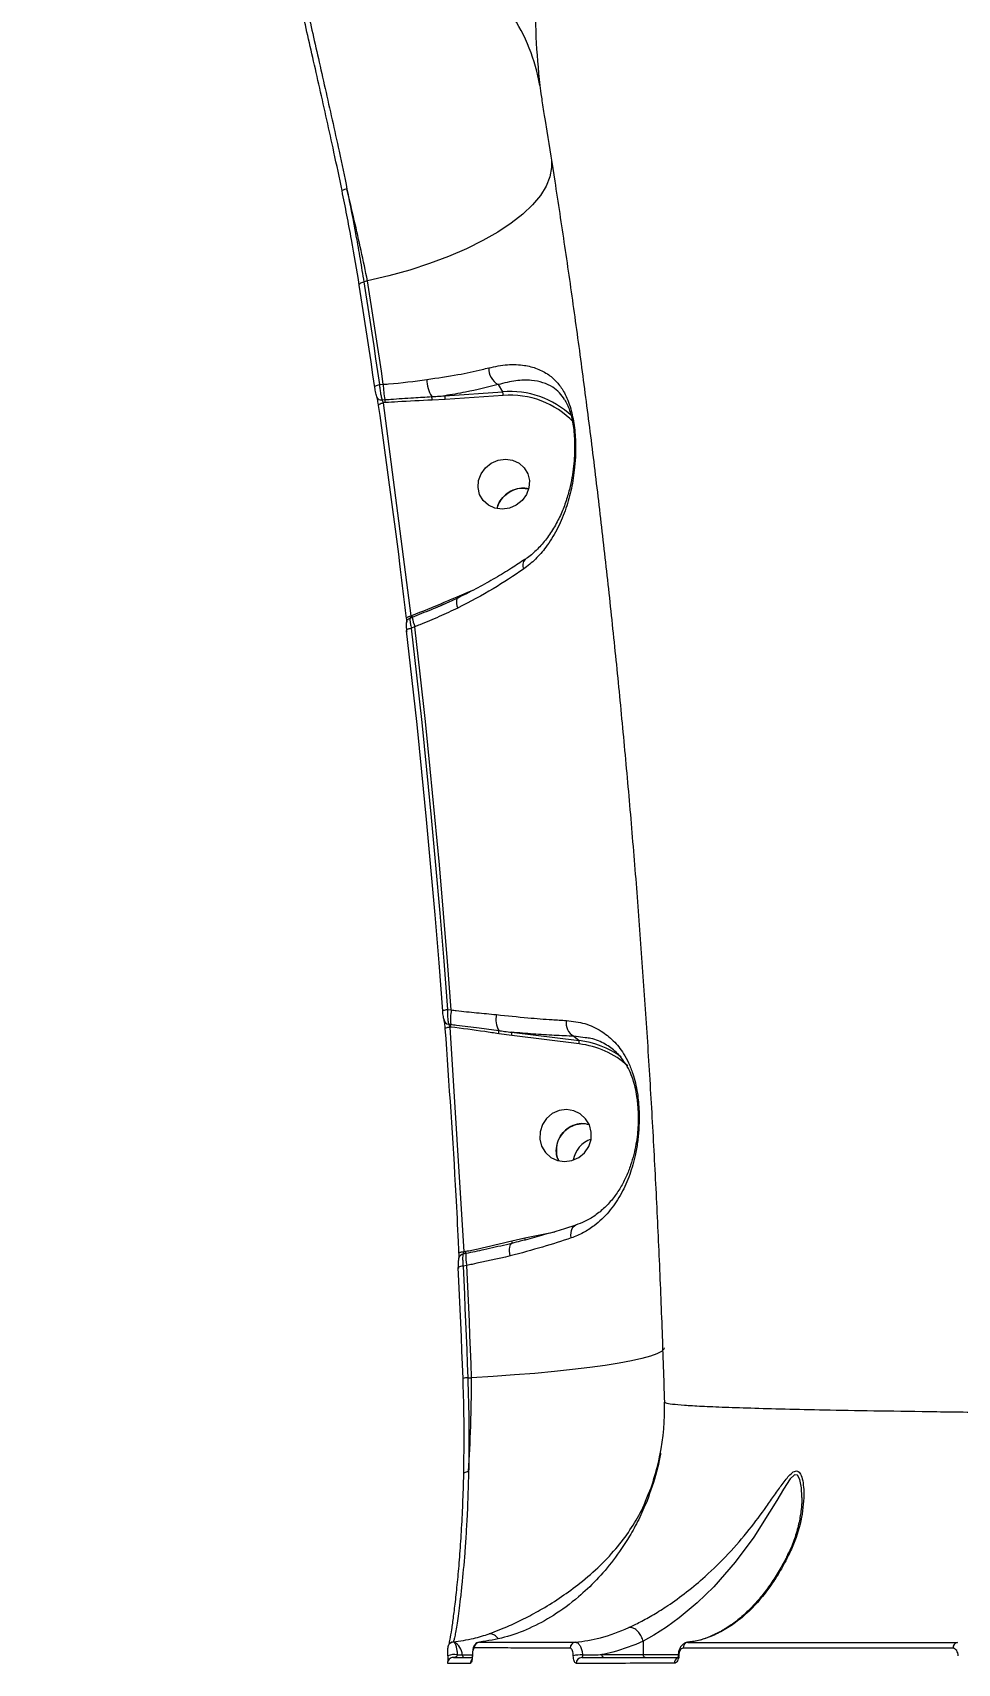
# Model space of a CAD drawing. Header units: millimetres. Extents: x -6901 to 7060, y -7557 to 6158.
# Drawn here: x -1493.4 to -1335.1, y 373.2 to 652.4 of the extents above; entities that cross this region are included whole.
import ezdxf

# ---------------------------------------------------------------- set-up
doc = ezdxf.new("R2010")
doc.units = ezdxf.units.MM
for name, color, linetype in [('DIKOM_ОБЪЕКТ', 7, 'Continuous'), ('DIKOM_РАЗМЕР_ЗОНА', 7, 'Continuous'), ('DIKOM_РАЗМЕР_ОБЪЕКТА', 7, 'Continuous')]:
    doc.layers.add(name, color=color, linetype=linetype)
doc.styles.add('style1', font='arial.ttf', dxfattribs={"width": 0.8})
doc.dimstyles.new('1-50', dxfattribs={"dimtxt": 300, "dimasz": 200, "dimexe": 100, "dimexo": 0, "dimgap": 100, "dimtad": 1, "dimtxsty": 'style1', "dimcen": 200, "dimclrd": 7, "dimclre": 7, "dimclrt": 7, "dimadec": 1, "dimazin": 2, "dimtfac": 1, "dimtmove": 0, "dimatfit": 2, "dimfxl": 0, "dimlwd": 25, "dimlwe": 18, "dimarcsym": 0})

# ---------------------------------------------------------------- blocks, each defined once
blk = doc.blocks.new('*D2')
at = {"layer": 'Defpoints', "color": 0, "transparency": 16777216}
for p in [(-1102.73, 4151.17), (-5819.23, -4492.42), (4721.24, -4492.42)]:
    blk.add_point(p, dxfattribs=at)
at = {"layer": 'DIKOM_РАЗМЕР_ОБЪЕКТА', "color": 7, "lineweight": 18, "transparency": 16777216}
for p, q in [((-1102.73, 4151.17), (-5919.23, 4151.17)), ((4721.24, -4492.42), (-5919.23, -4492.42))]:
    blk.add_line(p, q, dxfattribs=at)
at = {"layer": 'DIKOM_РАЗМЕР_ОБЪЕКТА', "color": 7, "lineweight": 25, "transparency": 16777216}
blk.add_line((-5819.23, 3951.17), (-5819.23, -4292.42), dxfattribs=at)
at = {"layer": 'DIKOM_РАЗМЕР_ОБЪЕКТА', "color": 7, "transparency": 16777216}
for points in [[(-5852.56, 3951.17), (-5785.89, 3951.17), (-5819.23, 4151.17)], [(-5852.56, -4292.42), (-5785.89, -4292.42), (-5819.23, -4492.42)]]:
    blk.add_solid(points, dxfattribs=at)
at = {"layer": 'DIKOM_РАЗМЕР_ОБЪЕКТА', "color": 7, "transparency": 16777216, "insert": (-6072.4, -170.63), "char_height": 300, "attachment_point": 5, "rotation": 90, "style": 'style1'}
blk.add_mtext('8650', dxfattribs=at)
blk = doc.blocks.new('*D3')
at = {"layer": 'Defpoints', "color": 0, "transparency": 16777216}
for p in [(-1553.27, 6158.28), (-6450.85, -6312.94), (5659.92, -6312.94)]:
    blk.add_point(p, dxfattribs=at)
at = {"layer": 'DIKOM_РАЗМЕР_ЗОНА', "color": 7, "lineweight": 18, "transparency": 16777216}
for p, q in [((-1553.27, 6158.28), (-6550.85, 6158.28)), ((5659.92, -6312.94), (-6550.85, -6312.94))]:
    blk.add_line(p, q, dxfattribs=at)
at = {"layer": 'DIKOM_РАЗМЕР_ЗОНА', "color": 7, "lineweight": 25, "transparency": 16777216}
blk.add_line((-6450.85, 5958.28), (-6450.85, -6112.94), dxfattribs=at)
at = {"layer": 'DIKOM_РАЗМЕР_ЗОНА', "color": 7, "transparency": 16777216}
for points in [[(-6484.18, 5958.28), (-6417.52, 5958.28), (-6450.85, 6158.28)], [(-6484.18, -6112.94), (-6417.52, -6112.94), (-6450.85, -6312.94)]]:
    blk.add_solid(points, dxfattribs=at)
at = {"layer": 'DIKOM_РАЗМЕР_ЗОНА', "color": 7, "transparency": 16777216, "insert": (-6704.02, -77.33), "char_height": 300, "attachment_point": 5, "rotation": 90, "style": 'style1'}
blk.add_mtext('12500', dxfattribs=at)

msp = doc.modelspace()

# ---------------------------------------------------------------- linework, layer by layer
at = {"layer": 'DIKOM_ОБЪЕКТ', "color": 7, "linetype": 'Continuous', "lineweight": 15}
for p, q in [((-1405.66, 637.32), (-1405.367, 635.502)), ((-1436.055, 609.859), (-1436.69, 609.691)), ((-1434.018, 592.12), (-1433.365, 592.166)), ((-1413.705, 592.107), (-1412.94, 590.879)), ((-1422.741, 589.57), (-1425.009, 589.455)), ((-1422.841, 590.199), (-1412.94, 590.879)), ((-1412.84, 590.25), (-1422.741, 589.57)), ((-1433.016, 589.024), (-1433.375, 588.999)), ((-1433.375, 588.999), (-1428.616, 552.516)), ((-1420.696, 555.801), (-1418.591, 556.683)), ((-1418.591, 556.683), (-1417.846, 556.979)), ((-1429.404, 552.053), (-1429.416, 552.095)), ((-1429.274, 551.683), (-1429.226, 551.758)), ((-1428.407, 552.258), (-1428.779, 552.109)), ((-1428.616, 552.516), (-1428.498, 552.563)), ((-1427.942, 550.655), (-1428.569, 550.405)), ((-1422.376, 485.119), (-1421.718, 485.04)), ((-1421.939, 482.121), (-1419.588, 443.644)), ((-1421.815, 482.106), (-1421.939, 482.121)), ((-1411.379, 480.651), (-1413.598, 480.966)), ((-1411.395, 481.217), (-1399.846, 479.802)), ((-1399.83, 479.237), (-1411.379, 480.651)), ((-1400.725, 480.545), (-1399.846, 479.802)), ((-1398.77, 480.282), (-1400.725, 480.545)), ((-1409.123, 446.006), (-1404.001, 447.079)), ((-1411.355, 445.495), (-1409.123, 446.006)), ((-1419.204, 443.327), (-1419.704, 443.222)), ((-1419.054, 441.291), (-1419.699, 441.156)), ((-1419.588, 443.644), (-1419.233, 443.719)), ((-1418.894, 422.071), (-1418.244, 422.074)), ((-1387.992, 402.06), (-1387.512, 403.206)), ((-1388.854, 376.958), (-1388.853, 376.953)), ((-1388.853, 376.953), (-1388.853, 374.675)), ((-1421.583, 376.82), (-1421.402, 376.854)), ((-1421.402, 376.854), (-1421.239, 376.787)), ((-1420.693, 374.608), (-1419.832, 374.619)), ((-1395.935, 374.675), (-1388.853, 374.675)), ((-1388.853, 374.675), (-1382.965, 374.675)), ((-1382.87, 374.566), (-1382.87, 374.562)), ((-1380.901, 376.832), (-1381.294, 376.775))]:
    msp.add_line(p, q, dxfattribs=at)
at = {"layer": 'DIKOM_ОБЪЕКТ', "color": 7, "linetype": 'Continuous', "lineweight": 15, "flags": 128}
for points in [[(-1404.587, 630.651), (-1404.536, 629.263), (-1404.824, 627.702), (-1405.471, 626.111), (-1406.47, 624.505), (-1407.813, 622.898), (-1409.486, 621.306), (-1411.475, 619.742), (-1413.761, 618.221), (-1416.324, 616.757), (-1419.14, 615.362), (-1422.184, 614.051), (-1425.428, 612.834), (-1428.842, 611.724), (-1432.395, 610.729), (-1436.055, 609.859)], [(-1437.465, 609.13), (-1437.478, 609.205), (-1437.455, 609.284), (-1437.396, 609.364), (-1437.305, 609.443), (-1437.184, 609.518), (-1437.037, 609.586), (-1436.87, 609.644), (-1436.69, 609.691)], [(-1434.799, 591.599), (-1435.121, 593.804), (-1435.447, 596.005), (-1435.776, 598.203), (-1436.108, 600.396), (-1436.443, 602.586), (-1436.78, 604.771), (-1437.121, 606.953), (-1437.465, 609.13)], [(-1436.69, 609.691), (-1436.345, 607.508), (-1436.004, 605.322), (-1435.665, 603.131), (-1435.33, 600.937), (-1434.997, 598.738), (-1434.668, 596.536), (-1434.341, 594.33), (-1434.018, 592.12)], [(-1433.365, 592.166), (-1433.69, 594.392), (-1434.019, 596.613), (-1434.351, 598.831), (-1434.686, 601.045), (-1435.023, 603.254), (-1435.364, 605.46), (-1435.708, 607.662), (-1436.055, 609.859)], [(-1434.799, 591.599), (-1434.811, 591.668), (-1434.787, 591.742), (-1434.728, 591.817), (-1434.635, 591.89), (-1434.513, 591.96), (-1434.366, 592.023), (-1434.199, 592.077), (-1434.018, 592.12)], [(-1433.578, 589.501), (-1433.452, 589.51), (-1433.072, 589.536)], [(-1434.159, 588.508), (-1434.171, 588.571), (-1434.147, 588.639), (-1434.088, 588.709), (-1433.995, 588.779), (-1433.872, 588.844), (-1433.724, 588.905), (-1433.556, 588.957), (-1433.375, 588.999)], [(-1417.139, 574.475), (-1417.057, 575.692), (-1416.624, 576.86), (-1415.877, 577.884), (-1414.875, 578.68), (-1413.7, 579.184), (-1412.447, 579.356), (-1411.218, 579.181), (-1410.111, 578.674), (-1409.218, 577.875), (-1408.609, 576.85), (-1408.335, 575.681), (-1408.417, 574.464), (-1408.85, 573.296), (-1409.597, 572.273), (-1410.599, 571.476), (-1411.774, 570.972), (-1413.027, 570.8), (-1414.256, 570.975), (-1415.362, 571.482), (-1416.256, 572.281), (-1416.865, 573.306), (-1417.139, 574.475)], [(-1420.696, 555.801), (-1420.666, 555.728), (-1420.641, 555.663), (-1420.62, 555.606), (-1420.605, 555.559), (-1420.595, 555.526), (-1420.591, 555.505), (-1420.594, 555.498), (-1420.602, 555.505)], [(-1429.416, 552.095), (-1429.416, 552.116), (-1429.392, 552.182), (-1429.332, 552.25), (-1429.238, 552.315), (-1429.115, 552.377), (-1428.966, 552.432), (-1428.798, 552.479), (-1428.616, 552.516)], [(-1429.362, 549.977), (-1429.372, 550.034), (-1429.347, 550.094), (-1429.286, 550.155), (-1429.192, 550.216), (-1429.068, 550.273), (-1428.919, 550.325), (-1428.751, 550.369), (-1428.569, 550.405)], [(-1428.569, 550.405), (-1427.656, 542.362), (-1426.783, 534.283), (-1425.949, 526.168), (-1425.155, 518.019), (-1424.4, 509.838), (-1423.686, 501.627), (-1423.011, 493.386), (-1422.376, 485.119)], [(-1421.718, 485.04), (-1422.355, 493.35), (-1423.033, 501.632), (-1423.751, 509.885), (-1424.509, 518.107), (-1425.308, 526.297), (-1426.146, 534.453), (-1427.024, 542.572), (-1427.942, 550.655)], [(-1423.183, 484.837), (-1423.817, 493.086), (-1424.49, 501.308), (-1425.203, 509.501), (-1425.956, 517.664), (-1426.748, 525.794), (-1427.58, 533.891), (-1428.452, 541.953), (-1429.362, 549.977)], [(-1423.183, 484.837), (-1423.192, 484.874), (-1423.164, 484.914), (-1423.101, 484.954), (-1423.005, 484.994), (-1422.88, 485.032), (-1422.729, 485.066), (-1422.559, 485.095), (-1422.376, 485.119)], [(-1422.747, 481.874), (-1422.756, 481.905), (-1422.729, 481.938), (-1422.666, 481.973), (-1422.57, 482.008), (-1422.444, 482.041), (-1422.293, 482.072), (-1422.122, 482.099), (-1421.939, 482.121)], [(-1406.559, 462.93), (-1406.246, 461.713), (-1405.601, 460.643), (-1404.677, 459.808), (-1403.549, 459.274), (-1402.309, 459.085), (-1401.056, 459.257), (-1399.892, 459.775), (-1398.912, 460.598), (-1398.195, 461.658), (-1397.798, 462.871), (-1397.755, 464.137), (-1398.068, 465.355), (-1398.713, 466.424), (-1399.637, 467.26), (-1400.764, 467.794), (-1402.005, 467.983), (-1403.258, 467.811), (-1404.422, 467.293), (-1405.402, 466.47), (-1406.119, 465.409), (-1406.516, 464.197), (-1406.559, 462.93)], [(-1401.188, 446.006), (-1401.231, 446.461), (-1401.214, 446.893), (-1401.14, 447.286), (-1401.011, 447.625), (-1400.831, 447.899), (-1400.606, 448.097), (-1400.418, 448.189)], [(-1411.648, 442.918), (-1411.711, 443.336), (-1411.744, 443.733), (-1411.746, 444.097), (-1411.718, 444.417), (-1411.659, 444.683), (-1411.573, 444.886), (-1411.461, 445.021), (-1411.326, 445.084)], [(-1420.398, 443.427), (-1420.407, 443.458), (-1420.38, 443.489), (-1420.316, 443.521), (-1420.22, 443.552), (-1420.094, 443.581), (-1419.943, 443.606), (-1419.772, 443.628), (-1419.588, 443.644)], [(-1419.699, 441.156), (-1419.587, 438.775), (-1419.478, 436.392), (-1419.372, 434.008), (-1419.27, 431.623), (-1419.171, 429.237), (-1419.076, 426.85), (-1418.983, 424.461), (-1418.894, 422.071)], [(-1418.244, 422.074), (-1418.333, 424.48), (-1418.426, 426.885), (-1418.523, 429.289), (-1418.622, 431.692), (-1418.725, 434.094), (-1418.832, 436.494), (-1418.941, 438.893), (-1419.054, 441.291)], [(-1419.709, 421.93), (-1419.798, 424.314), (-1419.89, 426.697), (-1419.985, 429.08), (-1420.084, 431.46), (-1420.186, 433.84), (-1420.291, 436.219), (-1420.4, 438.596), (-1420.512, 440.972)], [(-1385.284, 427.219), (-1385.348, 426.971), (-1385.748, 426.577), (-1386.507, 426.176), (-1387.62, 425.77), (-1389.076, 425.365), (-1390.862, 424.963), (-1392.962, 424.568), (-1395.356, 424.184), (-1398.023, 423.815), (-1400.938, 423.463), (-1404.075, 423.132), (-1407.405, 422.825), (-1410.898, 422.544), (-1414.522, 422.293), (-1418.244, 422.074)], [(-1419.579, 405.57), (-1419.585, 405.65), (-1419.555, 405.728), (-1419.489, 405.802), (-1419.389, 405.868), (-1419.26, 405.925), (-1419.107, 405.97), (-1418.934, 406.002), (-1418.748, 406.019)], [(-1361.701, 401.595), (-1361.695, 401.655), (-1361.766, 403.233), (-1362.023, 404.627), (-1362.443, 405.365), (-1362.9, 405.43), (-1363.017, 405.377), (-1363.693, 404.745), (-1364.864, 403.004), (-1366.009, 401.079), (-1367.214, 399.046), (-1369.935, 394.792), (-1373.108, 390.49), (-1376.795, 386.276), (-1379.626, 383.525), (-1382.694, 380.956), (-1384.847, 379.39), (-1387.021, 377.994), (-1388.853, 376.958), (-1388.854, 376.958), (-1388.854, 376.958)], [(-1395.61, 374.175), (-1395.673, 374.185), (-1395.734, 374.213), (-1395.791, 374.26), (-1395.84, 374.322), (-1395.88, 374.398), (-1395.91, 374.484), (-1395.929, 374.578), (-1395.935, 374.675)], [(-1388.528, 374.175), (-1388.591, 374.185), (-1388.652, 374.213), (-1388.709, 374.26), (-1388.758, 374.322), (-1388.798, 374.398), (-1388.828, 374.484), (-1388.847, 374.578), (-1388.853, 374.675)], [(-1382.87, 374.562), (-1382.868, 374.555), (-1382.852, 374.539), (-1382.822, 374.523), (-1382.778, 374.507)]]:
    msp.add_lwpolyline(points, dxfattribs=at)
at = {"layer": 'DIKOM_ОБЪЕКТ', "color": 7, "linetype": 'Continuous', "lineweight": 15}
for centre, radius, start, end in [((-1437.514, 638.092), 31.381, 9.62651, 33.84234), ((-1439.346, 623.287), 2.304, 95.66218, 117.86461), ((-1412.094, 594.901), 3.225, 178.57982, 240.02804), ((-1421.844, 592.117), 11.521, 179.75377, 192.94699), ((-1420.711, 592.831), 5.174, 178.13182, 212.4701), ((-1433.761, 590.217), 0.739, 194.49035, 284.28612), ((-1435.343, 589.025), 2.328, 359.95854, 12.66033), ((-1426.807, 589.555), 1.801, 356.82748, 16.05481), ((-1424.374, 589.633), 1.635, 357.78236, 20.25847), ((-1411.687, 575.435), 15.495, 46.90218, 94.63761), ((-1414.476, 590.313), 1.637, 357.79595, 20.24488), ((-1411.619, 575.322), 14.978, 43.81544, 94.67869), ((-1408.031, 561.164), 1.469, 136.49874, 206.2358), ((-1418.894, 554.843), 1.968, 160.71243, 210.06438), ((-1428.427, 551.201), 0.974, 111.20412, 145.12821), ((-1429.757, 552.02), 1.371, 9.97566, 23.2984), ((-1421.945, 553.264), 6.539, 188.84614, 203.51171), ((-1422.203, 483.392), 0.763, 184.61523, 271.06211), ((-1413.05, 483.528), 8.799, 170.1046, 186.17574), ((-1410.392, 483.388), 3.703, 166.58305, 210.46927), ((-1399.577, 482.755), 2.491, 168.71426, 242.55549), ((-1423.575, 482.407), 1.785, 350.28912, 5.59495), ((-1414.809, 481.269), 1.249, 345.95296, 11.12334), ((-1412.369, 480.905), 1.022, 345.57253, 17.73361), ((-1401.738, 464.177), 15.739, 54.7625, 83.09649), ((-1400.82, 479.491), 1.022, 345.5836, 17.72858), ((-1401.655, 464.112), 15.234, 48.13708, 83.11635), ((-1396.285, 458.577), 4.601, 109.07567, 170.58538), ((-1412.002, 445.244), 0.694, 346.664, 21.17244), ((-1409.706, 445.78), 0.625, 342.5007, 21.20833), ((-1419.873, 440.037), 1.133, 81.16497, 124.34569), ((-1419.529, 442.301), 0.938, 100.75148, 159.8314), ((-1420.43, 443.433), 1.23, 355.0588, 13.44688), ((-1413.031, 442.758), 6.199, 174.73283, 193.68611), ((-1419.074, 420.689), 1.394, 82.59883, 117.09939), ((-1425.211, 416.675), 40, 348.62629, 1.76664), ((-1386.738, 402.914), 0.827, 159.38431, 176.54118), ((-1421.373, 373.175), 1, 89.99977, 181.28137), ((-1421.287, 371.94), 2.734, 77.46123, 112.48636), ((-1421.328, 375.802), 0.989, 84.83852, 180.20942), ((-1422.315, 374.547), 2.484, 1.65985, 64.34258), ((-1419.415, 374.582), 0.418, 174.9336, 256.67549), ((-1416.791, 375.824), 0.996, 95.14896, 180.55062), ((-1400.369, 375.811), 0.981, 95.92271, 181.31432), ((-1399.634, 370.056), 4.565, 85.08601, 105.18409), ((-1399.345, 373.201), 0.975, 91.58623, 181.52687), ((-1381.074, 375.814), 0.964, 97.2172, 182.35913), ((-1334.894, 375.837), 0.93, 101.20668, 184.95553), ((-1417.431, 373.176), 1.006, 142.9873, 180.27733), ((-1382.56, 373.208), 0.988, 114.40524, 181.80001)]:
    msp.add_arc(centre, radius, start, end, dxfattribs=at)
for points, knots in [([(-978.739, 910.945), (-985.626, 910.298), (-999.405, 909.003), (-1020.211, 906.308), (-1041.241, 903.041), (-1062.445, 899.131), (-1083.747, 894.594), (-1104.68, 889.523), (-1125.179, 883.95), (-1145.194, 877.915), (-1165.05, 871.319), (-1184.669, 864.161), (-1203.975, 856.454), (-1222.55, 848.363), (-1240.346, 839.926), (-1257.334, 831.184), (-1273.787, 821.998), (-1289.622, 812.381), (-1304.77, 802.356), (-1318.906, 792.136), (-1332.003, 781.761), (-1344.059, 771.271), (-1355.264, 760.502), (-1365.54, 749.478), (-1374.829, 738.232), (-1382.935, 727), (-1389.856, 715.819), (-1395.615, 704.725), (-1400.301, 693.545), (-1403.848, 682.316), (-1406.226, 671.074), (-1407.276, 660.838), (-1407.382, 651.587), (-1406.843, 646.09), (-1406.574, 643.339)], [0, 0, 0, 0, 0.0311784, 0.0623809, 0.0935594, 0.1256442, 0.1577551, 0.1898399, 0.2210202, 0.2522244, 0.2834046, 0.3154897, 0.3476009, 0.3796861, 0.410889, 0.4421158, 0.4733188, 0.5054257, 0.5375585, 0.5696653, 0.6009195, 0.6321978, 0.6634522, 0.69561, 0.7277939, 0.7599519, 0.7912842, 0.8226405, 0.8539729, 0.886209, 0.918471, 0.9507073, 0.9753304, 1, 1, 1, 1]), ([(-1440.423, 625.324), (-1440.879, 627.528), (-1441.72, 631.59), (-1443.018, 637.472), (-1444.241, 642.898), (-1445.441, 648.143), (-1446.58, 653.137), (-1447.631, 657.831), (-1448.571, 662.184), (-1449.365, 666.119), (-1450.016, 669.649), (-1450.305, 671.584), (-1450.45, 672.551)], [0, 0, 0, 0, 0.116681, 0.2150845, 0.3137981, 0.412201, 0.5100612, 0.6082264, 0.7060842, 0.8039541, 0.9021332, 1, 1, 1, 1]), ([(-1449.383, 671.86), (-1449.242, 670.914), (-1448.96, 669.02), (-1448.322, 665.564), (-1447.546, 661.711), (-1446.626, 657.445), (-1445.598, 652.846), (-1444.484, 647.951), (-1443.311, 642.81), (-1442.113, 637.49), (-1440.844, 631.723), (-1440.02, 627.741), (-1439.573, 625.58)], [0, 0, 0, 0, 0.0977719, 0.195856, 0.2936315, 0.3914569, 0.4895932, 0.5874237, 0.6858967, 0.7846801, 0.8831546, 1, 1, 1, 1]), ([(-1406.574, 643.339), (-1406.49, 642.719), (-1406.32, 641.457), (-1405.961, 639.178), (-1405.724, 637.717), (-1405.66, 637.32)], [0, 0, 0, 0, 0.4131944, 0.8403039, 1, 1, 1, 1]), ([(-1405.375, 635.501), (-1404.918, 632.664), (-1403.87, 626.16), (-1402.307, 615.79), (-1400.672, 604.417), (-1399.103, 592.854), (-1397.601, 581.117), (-1396.169, 569.213), (-1394.809, 557.151), (-1393.524, 544.94), (-1392.316, 532.59), (-1391.186, 520.109), (-1390.137, 507.509), (-1389.17, 494.796), (-1388.288, 481.982), (-1387.49, 469.076), (-1386.779, 456.087), (-1386.158, 443.025), (-1385.634, 430.297), (-1385.363, 421.907), (-1385.234, 417.908)], [0, 0, 0, 0, 0.0427694, 0.098037, 0.1535321, 0.2092422, 0.2651547, 0.3212576, 0.3775389, 0.4339865, 0.4905894, 0.5473359, 0.6042149, 0.6612156, 0.7183274, 0.7755396, 0.8328418, 0.890224, 0.947676, 1, 1, 1, 1]), ([(-1436.055, 609.859), (-1436.416, 611.577), (-1437.126, 614.955), (-1438.31, 620.24), (-1439.15, 623.793), (-1439.573, 625.58)], [0, 0, 0, 0, 0.3395434, 0.667761, 1, 1, 1, 1]), ([(-1439.573, 625.58), (-1439.046, 622.903), (-1438.248, 618.85), (-1437.317, 613.572), (-1436.899, 610.984), (-1436.69, 609.691)], [0, 0, 0, 0, 0.4928073, 0.7464045, 1, 1, 1, 1]), ([(-1437.465, 609.13), (-1437.894, 611.716), (-1438.544, 615.633), (-1439.579, 621.112), (-1440.142, 623.92), (-1440.423, 625.324)], [0, 0, 0, 0, 0.4927606, 0.7463804, 1, 1, 1, 1]), ([(-1425.883, 592.999), (-1424.088, 593.257), (-1420.772, 593.732), (-1417.357, 594.464), (-1415.688, 594.887), (-1415.318, 594.981)], [0, 0, 0, 0, 0.4786868, 0.8843787, 1, 1, 1, 1]), ([(-1415.318, 594.981), (-1414.227, 595.203), (-1412.001, 595.654), (-1410.015, 595.529), (-1408.244, 595.239), (-1406.687, 594.787), (-1404.894, 593.762), (-1403.458, 592.412), (-1402.473, 590.99), (-1401.756, 589.474), (-1401.149, 587.708), (-1400.627, 585.185), (-1400.412, 582.24), (-1400.454, 579.633), (-1400.675, 576.939), (-1401.203, 573.841), (-1402.189, 570.43), (-1403.592, 567.179), (-1405.317, 564.43), (-1407.239, 562.167), (-1408.642, 561.068), (-1409.349, 560.514)], [0, 0, 0, 0, 0.0713199, 0.1455335, 0.1511416, 0.2166825, 0.2835491, 0.3372079, 0.3918206, 0.4251653, 0.4591142, 0.5134574, 0.5679417, 0.6040753, 0.6411278, 0.7022452, 0.7649115, 0.8302396, 0.8968706, 0.9479885, 1, 1, 1, 1]), ([(-1434.018, 592.12), (-1434.008, 592.012), (-1433.973, 591.64), (-1433.883, 590.962), (-1433.74, 590.143), (-1433.632, 589.715), (-1433.578, 589.501)], [0, 0, 0, 0, 0.1209553, 0.4144489, 0.7069543, 1, 1, 1, 1]), ([(-1433.365, 592.166), (-1433.064, 592.187), (-1430.51, 592.36), (-1428.051, 592.7), (-1425.883, 592.999)], [0, 0, 0, 0, 0.1178584, 1, 1, 1, 1]), ([(-1413.705, 592.107), (-1415.521, 591.654), (-1418.403, 590.935), (-1421.642, 590.398), (-1422.841, 590.199)], [0, 0, 0, 0, 0.6298982, 1, 1, 1, 1]), ([(-1402.325, 589.533), (-1402.603, 589.944), (-1403.199, 590.824), (-1404.41, 591.765), (-1405.98, 592.512), (-1408.056, 592.898), (-1410.575, 592.894), (-1412.663, 592.369), (-1413.705, 592.107)], [0, 0, 0, 0, 0.1211082, 0.2594171, 0.4321744, 0.6049175, 0.8026579, 1, 1, 1, 1]), ([(-1434.476, 590.032), (-1434.511, 590.161), (-1434.58, 590.417), (-1434.683, 590.907), (-1434.756, 591.313), (-1434.789, 591.534), (-1434.799, 591.599)], [0, 0, 0, 0, 0.2927348, 0.5851061, 0.8788498, 1, 1, 1, 1]), ([(-1434.159, 588.508), (-1434.167, 588.558), (-1434.198, 588.767), (-1434.268, 589.156), (-1434.372, 589.647), (-1434.441, 589.904), (-1434.476, 590.032)], [0, 0, 0, 0, 0.0963819, 0.3985424, 0.6990844, 1, 1, 1, 1]), ([(-1433.578, 589.501), (-1433.562, 589.458), (-1433.53, 589.372), (-1433.465, 589.21), (-1433.411, 589.083), (-1433.382, 589.016), (-1433.375, 588.999)], [0, 0, 0, 0, 0.2930482, 0.5923608, 0.9005706, 1, 1, 1, 1]), ([(-1433.072, 589.536), (-1432.745, 589.558), (-1431.111, 589.67), (-1428.442, 589.857), (-1426.109, 589.993), (-1425.077, 590.053)], [0, 0, 0, 0, 0.1222819, 0.6114195, 1, 1, 1, 1]), ([(-1425.009, 589.455), (-1426.972, 589.368), (-1429.64, 589.249), (-1432.309, 589.071), (-1433.016, 589.024)], [0, 0, 0, 0, 0.7353029, 1, 1, 1, 1]), ([(-1425.077, 590.053), (-1424.752, 590.07), (-1424.006, 590.11), (-1423.261, 590.167), (-1422.841, 590.199)], [0, 0, 0, 0, 0.4352918, 1, 1, 1, 1]), ([(-1402.325, 589.534), (-1402.249, 589.419), (-1402.009, 589.058), (-1401.657, 588.269), (-1401.285, 587.192), (-1400.997, 586.005), (-1400.78, 584.697), (-1400.642, 583.252), (-1400.586, 581.661), (-1400.624, 579.937), (-1400.77, 578.085), (-1401.052, 576.134), (-1401.497, 574.05), (-1402.144, 571.873), (-1403.034, 569.645), (-1404.175, 567.471), (-1405.556, 565.449), (-1407.143, 563.727), (-1408.332, 562.641), (-1409.033, 562.228), (-1409.105, 562.186)], [0, 0, 0, 0, 0.0241927, 0.0758574, 0.1220281, 0.1646533, 0.2049706, 0.2474207, 0.2914935, 0.3399029, 0.3931096, 0.4508247, 0.5140281, 0.5870426, 0.6646374, 0.7473557, 0.8317631, 0.9132664, 0.9911515, 1, 1, 1, 1]), ([(-1429.404, 552.053), (-1429.475, 552.677), (-1429.833, 555.798), (-1431.277, 567.975), (-1432.892, 579.484), (-1434.159, 588.508)], [0, 0, 0, 0, 0.0512255, 0.256128, 1, 1, 1, 1]), ([(-1408.546, 574.25), (-1408.805, 574.309), (-1409.539, 574.475), (-1410.825, 574.217), (-1412.203, 573.537), (-1413.245, 572.442), (-1413.82, 571.521), (-1413.881, 571.005), (-1413.885, 570.968)], [0, 0, 0, 0, 0.1172782, 0.333722, 0.5501658, 0.7666135, 0.983058, 1, 1, 1, 1]), ([(-1413.884, 570.967), (-1413.732, 571.393), (-1413.413, 572.282), (-1412.383, 573.383), (-1411.061, 574.139), (-1409.703, 574.467), (-1408.883, 574.32), (-1408.545, 574.259)], [0, 0, 0, 0, 0.1984246, 0.4150619, 0.6317056, 0.8483413, 1, 1, 1, 1]), ([(-1409.109, 562.185), (-1409.864, 561.679), (-1411.473, 560.6), (-1414.171, 558.974), (-1417.146, 557.324), (-1419.357, 556.163), (-1420.599, 555.578), (-1420.755, 555.504)], [0, 0, 0, 0, 0.2183513, 0.46532, 0.7141179, 0.9640378, 1, 1, 1, 1]), ([(-1409.349, 560.514), (-1411.043, 559.383), (-1414.479, 557.086), (-1418.49, 554.919), (-1420.584, 553.864), (-1420.597, 553.858)], [0, 0, 0, 0, 0.4913968, 0.9970667, 1, 1, 1, 1]), ([(-1428.498, 552.563), (-1426.647, 553.309), (-1424.036, 554.362), (-1421.449, 555.477), (-1420.696, 555.801)], [0, 0, 0, 0, 0.7088226, 1, 1, 1, 1]), ([(-1422.402, 554.731), (-1423.329, 554.338), (-1425.321, 553.492), (-1427.332, 552.688), (-1428.407, 552.258)], [0, 0, 0, 0, 0.4655246, 1, 1, 1, 1]), ([(-1420.597, 553.858), (-1421.657, 553.358), (-1423.785, 552.355), (-1426.28, 551.343), (-1427.67, 550.768), (-1427.942, 550.655)], [0, 0, 0, 0, 0.4438983, 0.8911123, 1, 1, 1, 1]), ([(-1420.754, 555.505), (-1421.425, 555.178), (-1422.541, 554.633), (-1423.719, 554.162), (-1424.189, 553.974)], [0, 0, 0, 0, 0.6017911, 1, 1, 1, 1]), ([(-1429.27, 551.681), (-1429.3, 551.624), (-1429.365, 551.502), (-1429.41, 551.304), (-1429.441, 551.039), (-1429.435, 550.658), (-1429.394, 550.175), (-1429.355, 549.866), (-1429.344, 549.783)], [0, 0, 0, 0, 0.0875921, 0.1895202, 0.3173422, 0.5946847, 0.8912561, 1, 1, 1, 1]), ([(-1429.417, 552.095), (-1429.412, 552.053), (-1429.391, 551.876), (-1429.375, 551.642), (-1429.369, 551.465), (-1429.373, 551.401), (-1429.373, 551.407), (-1429.372, 551.409)], [0, 0, 0, 0, 0.1207272, 0.4984636, 0.7750735, 0.9529744, 1, 1, 1, 1]), ([(-1429.338, 551.541), (-1429.337, 551.546), (-1429.331, 551.567), (-1429.315, 551.594), (-1429.302, 551.616)], [0, 0, 0, 0, 0.2109258, 1, 1, 1, 1]), ([(-1428.779, 552.109), (-1428.784, 552.096), (-1428.804, 552.033), (-1428.8, 551.765), (-1428.724, 551.184), (-1428.62, 550.664), (-1428.569, 550.405)], [0, 0, 0, 0, 0.0813996, 0.3857951, 0.6937314, 1, 1, 1, 1]), ([(-1428.616, 552.516), (-1428.634, 552.454), (-1428.67, 552.332), (-1428.726, 552.192), (-1428.762, 552.128), (-1428.777, 552.112), (-1428.779, 552.109)], [0, 0, 0, 0, 0.3344903, 0.6549563, 0.9518944, 1, 1, 1, 1]), ([(-1422.964, 483.331), (-1422.991, 483.444), (-1423.044, 483.671), (-1423.116, 484.144), (-1423.161, 484.547), (-1423.178, 484.775), (-1423.183, 484.837)], [0, 0, 0, 0, 0.295408, 0.5903614, 0.89014, 1, 1, 1, 1]), ([(-1422.747, 481.874), (-1422.751, 481.918), (-1422.768, 482.13), (-1422.811, 482.515), (-1422.883, 482.99), (-1422.937, 483.217), (-1422.964, 483.331)], [0, 0, 0, 0, 0.0810439, 0.3908292, 0.695127, 1, 1, 1, 1]), ([(-1422.376, 485.119), (-1422.377, 485.018), (-1422.381, 484.64), (-1422.359, 483.974), (-1422.295, 483.191), (-1422.224, 482.817), (-1422.189, 482.629)], [0, 0, 0, 0, 0.1092272, 0.4079433, 0.7030996, 1, 1, 1, 1]), ([(-1421.718, 485.04), (-1421.432, 485.003), (-1419.979, 484.814), (-1417.364, 484.567), (-1415.12, 484.354), (-1413.994, 484.247)], [0, 0, 0, 0, 0.1088914, 0.5528072, 1, 1, 1, 1]), ([(-1413.994, 484.247), (-1412.169, 484.057), (-1408.829, 483.709), (-1404.895, 483.404), (-1402.821, 483.288), (-1402.02, 483.243)], [0, 0, 0, 0, 0.4251174, 0.7780812, 1, 1, 1, 1]), ([(-1402.02, 483.243), (-1400.938, 483.109), (-1398.732, 482.837), (-1396.09, 481.57), (-1393.895, 479.839), (-1392.393, 477.944), (-1391.338, 475.999), (-1390.676, 474.315), (-1390.185, 472.563), (-1389.774, 470.452), (-1389.514, 467.674), (-1389.571, 464.676), (-1389.854, 462.076), (-1390.365, 459.355), (-1391.271, 456.351), (-1392.745, 453.21), (-1394.701, 450.385), (-1396.879, 448.302), (-1399.08, 446.841), (-1400.481, 446.286), (-1401.188, 446.006)], [0, 0, 0, 0, 0.0741127, 0.1510365, 0.2205991, 0.2917271, 0.3343355, 0.3775465, 0.4100577, 0.4432599, 0.4962519, 0.5490837, 0.5885352, 0.6289783, 0.6961142, 0.7650075, 0.8354349, 0.9076284, 0.9534372, 1, 1, 1, 1]), ([(-1420.398, 443.427), (-1420.429, 444.085), (-1420.58, 447.371), (-1421.221, 460.199), (-1422.076, 472.348), (-1422.747, 481.874)], [0, 0, 0, 0, 0.0512254, 0.2561276, 1, 1, 1, 1]), ([(-1422.189, 482.629), (-1422.125, 482.621), (-1421.995, 482.605), (-1421.865, 482.589), (-1421.798, 482.581)], [0, 0, 0, 0, 0.4877142, 1, 1, 1, 1]), ([(-1422.189, 482.629), (-1422.169, 482.589), (-1422.129, 482.507), (-1422.048, 482.342), (-1421.983, 482.21), (-1421.946, 482.137), (-1421.939, 482.121)], [0, 0, 0, 0, 0.2865692, 0.5898111, 0.9137506, 1, 1, 1, 1]), ([(-1413.598, 480.966), (-1414.393, 481.088), (-1417.126, 481.508), (-1419.87, 481.858), (-1421.815, 482.106)], [0, 0, 0, 0, 0.291175, 1, 1, 1, 1]), ([(-1421.798, 482.581), (-1421.474, 482.541), (-1419.853, 482.342), (-1417.108, 482.004), (-1414.703, 481.667), (-1413.584, 481.51)], [0, 0, 0, 0, 0.1178932, 0.5894657, 1, 1, 1, 1]), ([(-1413.584, 481.51), (-1413.263, 481.463), (-1412.534, 481.357), (-1411.804, 481.267), (-1411.395, 481.217)], [0, 0, 0, 0, 0.4403311, 1, 1, 1, 1]), ([(-1400.725, 480.545), (-1401.826, 480.589), (-1404.039, 480.678), (-1407.622, 480.905), (-1410.155, 481.114), (-1411.395, 481.217)], [0, 0, 0, 0, 0.3357565, 0.6747575, 1, 1, 1, 1]), ([(-1389.704, 467.827), (-1389.762, 468.654), (-1389.86, 470.072), (-1390.21, 471.781), (-1390.632, 473.277), (-1391.209, 474.699), (-1392.13, 476.32), (-1393.448, 477.897), (-1395.393, 479.26), (-1397.156, 480.105), (-1398.453, 480.247), (-1398.77, 480.282)], [0, 0, 0, 0, 0.1000344, 0.1716299, 0.2434062, 0.3405874, 0.4379083, 0.60168, 0.7655215, 0.9427785, 1, 1, 1, 1]), ([(-1389.736, 467.771), (-1389.722, 467.472), (-1389.682, 466.667), (-1389.723, 465.294), (-1389.852, 463.671), (-1390.097, 461.976), (-1390.472, 460.215), (-1391.015, 458.37), (-1391.759, 456.471), (-1392.733, 454.595), (-1393.946, 452.808), (-1395.397, 451.19), (-1397.057, 449.83), (-1398.724, 448.809), (-1399.907, 448.393), (-1400.425, 448.21)], [0, 0, 0, 0, 0.0307436, 0.0827855, 0.1389294, 0.2003088, 0.2685518, 0.3446949, 0.4315968, 0.5253662, 0.6240859, 0.7268709, 0.8277771, 0.9246443, 1, 1, 1, 1]), ([(-1403.281, 459.204), (-1403.393, 459.419), (-1403.734, 460.071), (-1403.791, 461.354), (-1403.443, 462.831), (-1402.605, 464.125), (-1401.398, 465.089), (-1399.967, 465.565), (-1398.829, 465.662), (-1398.279, 465.454), (-1398.189, 465.42)], [0, 0, 0, 0, 0.0730913, 0.2227174, 0.3723401, 0.5219669, 0.6715959, 0.821222, 0.9708491, 1, 1, 1, 1]), ([(-1398.18, 465.396), (-1398.469, 465.471), (-1399.238, 465.671), (-1400.559, 465.432), (-1401.92, 464.75), (-1402.989, 463.64), (-1403.654, 462.245), (-1403.781, 460.751), (-1403.645, 459.684), (-1403.362, 459.251), (-1403.347, 459.229)], [0, 0, 0, 0, 0.0907268, 0.24094, 0.3911569, 0.5413721, 0.6915908, 0.8418079, 0.9920242, 1, 1, 1, 1]), ([(-1400.403, 448.196), (-1400.523, 448.156), (-1401.548, 447.817), (-1403.614, 447.18), (-1406.672, 446.3), (-1409.272, 445.599), (-1410.872, 445.202), (-1411.355, 445.083)], [0, 0, 0, 0, 0.036968, 0.3160685, 0.5964772, 0.8782689, 1, 1, 1, 1]), ([(-1419.233, 443.719), (-1418.536, 443.866), (-1415.903, 444.424), (-1413.282, 445.041), (-1411.355, 445.495)], [0, 0, 0, 0, 0.2646956, 1, 1, 1, 1]), ([(-1411.326, 445.084), (-1411.645, 445.007), (-1413.241, 444.62), (-1415.865, 444.034), (-1418.18, 443.544), (-1419.204, 443.327)], [0, 0, 0, 0, 0.1222798, 0.6114383, 1, 1, 1, 1]), ([(-1401.188, 446.006), (-1402.796, 445.481), (-1406.049, 444.419), (-1409.767, 443.422), (-1411.648, 442.918)], [0, 0, 0, 0, 0.4942399, 1, 1, 1, 1]), ([(-1420.408, 442.624), (-1420.43, 442.553), (-1420.492, 442.347), (-1420.526, 441.987), (-1420.543, 441.419), (-1420.519, 440.962), (-1420.507, 440.749)], [0, 0, 0, 0, 0.1327491, 0.3864734, 0.714136, 1, 1, 1, 1]), ([(-1420.41, 443.45), (-1420.408, 443.408), (-1420.397, 443.213), (-1420.398, 442.929), (-1420.409, 442.686), (-1420.423, 442.582), (-1420.425, 442.566), (-1420.423, 442.587), (-1420.409, 442.621), (-1420.406, 442.63)], [0, 0, 0, 0, 0.0833653, 0.3905645, 0.6187676, 0.7757401, 0.8823127, 0.9713187, 1, 1, 1, 1]), ([(-1419.704, 443.222), (-1419.713, 443.187), (-1419.749, 443.058), (-1419.78, 442.669), (-1419.771, 441.983), (-1419.723, 441.432), (-1419.699, 441.156)], [0, 0, 0, 0, 0.1106313, 0.4063505, 0.7035142, 1, 1, 1, 1]), ([(-1419.588, 443.644), (-1419.6, 443.586), (-1419.625, 443.472), (-1419.663, 443.329), (-1419.689, 443.252), (-1419.701, 443.228), (-1419.704, 443.222)], [0, 0, 0, 0, 0.313167, 0.6197277, 0.9172202, 1, 1, 1, 1]), ([(-1411.648, 442.918), (-1413.799, 442.44), (-1416.238, 441.899), (-1418.757, 441.355), (-1419.054, 441.291)], [0, 0, 0, 0, 0.8821436, 1, 1, 1, 1]), ([(-1419.579, 405.57), (-1419.544, 408.168), (-1419.49, 412.102), (-1419.571, 417.649), (-1419.663, 420.503), (-1419.709, 421.93)], [0, 0, 0, 0, 0.4927646, 0.7463823, 1, 1, 1, 1]), ([(-1418.894, 422.071), (-1418.814, 419.353), (-1418.692, 415.237), (-1418.686, 409.914), (-1418.727, 407.317), (-1418.748, 406.019)], [0, 0, 0, 0, 0.4928089, 0.7464061, 1, 1, 1, 1]), ([(-1418.748, 406.019), (-1418.617, 408.569), (-1418.419, 412.43), (-1418.284, 417.873), (-1418.257, 420.674), (-1418.244, 422.074)], [0, 0, 0, 0, 0.4927832, 0.746391, 1, 1, 1, 1]), ([(-1385.137, 417.91), (-1385.124, 417.861), (-1385.095, 417.744), (-1383.976, 417.571), (-1381.951, 417.386), (-1378.942, 417.208), (-1374.943, 417.037), (-1369.915, 416.871), (-1363.932, 416.715), (-1356.806, 416.562), (-1348.448, 416.414), (-1338.793, 416.271), (-1327.995, 416.135), (-1316.043, 416.006), (-1302.951, 415.885), (-1289.021, 415.773), (-1274.328, 415.669), (-1258.957, 415.574), (-1242.639, 415.484), (-1225.391, 415.4), (-1207.251, 415.321), (-1188.635, 415.249), (-1169.621, 415.184), (-1150.292, 415.125), (-1130.318, 415.07), (-1109.74, 415.019), (-1088.618, 414.973), (-1068.811, 414.935), (-1050.448, 414.904), (-1033.557, 414.878), (-1016.559, 414.854), (-999.515, 414.834), (-982.503, 414.816), (-965.515, 414.8), (-948.545, 414.787), (-937.3, 414.781), (-931.677, 414.777)], [0, 0, 0, 0, 0.0201974, 0.0482123, 0.0762272, 0.1042085, 0.1333374, 0.1625041, 0.1916708, 0.2207994, 0.2524708, 0.2841669, 0.3158381, 0.3484345, 0.3810579, 0.4136542, 0.445221, 0.4768119, 0.5083787, 0.5408663, 0.5733806, 0.6058682, 0.63736, 0.668876, 0.7003678, 0.7327772, 0.7652131, 0.7976225, 0.8227775, 0.8479325, 0.8732883, 0.898644, 0.9238816, 0.9491191, 0.9745595, 1, 1, 1, 1]), ([(-1385.963, 408.768), (-1386.031, 408.399), (-1386.187, 407.557), (-1386.79, 404.94), (-1387.606, 402.669), (-1388.205, 400.997)], [0, 0, 0, 0, 0.1700817, 0.3892498, 1, 1, 1, 1]), ([(-1387.512, 403.206), (-1387.065, 404.636), (-1386.446, 406.614), (-1386.007, 408.722), (-1385.909, 409.235), (-1385.873, 409.423)], [0, 0, 0, 0, 0.6229015, 0.8615702, 1, 1, 1, 1]), ([(-1385.889, 409.17), (-1385.892, 409.151), (-1385.91, 409.039), (-1385.938, 408.891), (-1385.962, 408.768)], [0, 0, 0, 0, 0.1738304, 1, 1, 1, 1]), ([(-1422.092, 376.477), (-1422.036, 376.721), (-1421.908, 377.275), (-1421.64, 378.884), (-1421.317, 381.142), (-1420.964, 384.016), (-1420.607, 387.425), (-1420.265, 391.328), (-1419.966, 395.696), (-1419.72, 400.431), (-1419.626, 403.859), (-1419.579, 405.57)], [0, 0, 0, 0, 0.0895194, 0.2032806, 0.316678, 0.4304956, 0.5446792, 0.6584992, 0.7722115, 0.8862881, 1, 1, 1, 1]), ([(-1418.748, 406.019), (-1418.82, 403.548), (-1418.93, 399.805), (-1419.191, 395.295), (-1419.487, 391.07), (-1419.829, 387.336), (-1420.176, 384.18), (-1420.515, 381.442), (-1420.827, 379.334), (-1421.082, 377.923), (-1421.269, 377.07), (-1421.353, 376.934), (-1421.402, 376.854)], [0, 0, 0, 0, 0.1468752, 0.2225116, 0.2981475, 0.4449886, 0.5206248, 0.5962627, 0.7424202, 0.817719, 0.8930188, 1, 1, 1, 1]), ([(-1391.321, 379.292), (-1390.672, 379.604), (-1389.32, 380.255), (-1387.055, 381.523), (-1384.379, 383.207), (-1381.375, 385.38), (-1377.842, 388.342), (-1374.19, 391.937), (-1370.704, 395.998), (-1368.165, 399.402), (-1366.356, 402.001), (-1365.029, 403.899), (-1363.901, 405.377), (-1362.957, 406.154), (-1362.26, 406.14), (-1361.759, 405.367), (-1361.465, 404.099), (-1361.286, 401.737), (-1361.622, 398.141), (-1362.599, 394.693), (-1363.448, 392.796), (-1363.62, 392.411)], [0, 0, 0, 0, 0.0399711, 0.0832987, 0.1277344, 0.1880428, 0.2502368, 0.3338821, 0.4199844, 0.5013471, 0.5430298, 0.5846629, 0.629792, 0.6581331, 0.6869631, 0.7180476, 0.7529304, 0.7887587, 0.8810074, 0.9758693, 1, 1, 1, 1]), ([(-1415.218, 378.243), (-1414.095, 378.671), (-1412.123, 379.422), (-1408.987, 380.93), (-1405.96, 382.578), (-1402.803, 384.567), (-1399.422, 387.04), (-1396.146, 389.915), (-1393.18, 393.107), (-1390.782, 396.408), (-1389.049, 399.376), (-1388.294, 401.295), (-1387.992, 402.06)], [0, 0, 0, 0, 0.1083789, 0.1902132, 0.2721041, 0.3690836, 0.4661516, 0.5841597, 0.7022855, 0.8137126, 0.9256283, 1, 1, 1, 1]), ([(-1388.205, 400.997), (-1388.672, 399.916), (-1389.605, 397.752), (-1391.515, 394.329), (-1393.919, 390.782), (-1396.861, 387.357), (-1400.287, 384.132), (-1404.124, 381.312), (-1408.363, 379.048), (-1412.596, 377.48), (-1415.453, 377.037), (-1416.88, 376.815)], [0, 0, 0, 0, 0.0661307, 0.1323034, 0.2383365, 0.3447305, 0.4509764, 0.5939566, 0.729224, 0.8647228, 1, 1, 1, 1]), ([(-1361.706, 401.597), (-1361.704, 401.434), (-1361.695, 400.784), (-1361.826, 399.325), (-1362.148, 397.23), (-1362.824, 394.825), (-1363.459, 393.04), (-1363.955, 392.129), (-1364.015, 392.018)], [0, 0, 0, 0, 0.0565119, 0.2257487, 0.453725, 0.7135278, 0.9652605, 1, 1, 1, 1]), ([(-1363.62, 392.411), (-1363.898, 391.84), (-1364.642, 390.312), (-1365.955, 388.049), (-1368.129, 384.865), (-1370.594, 382.126), (-1373.3, 379.917), (-1375.561, 378.506), (-1377.893, 377.478), (-1379.787, 376.962), (-1380.891, 376.812), (-1381.195, 376.77)], [0, 0, 0, 0, 0.060118, 0.1609821, 0.2618617, 0.4689744, 0.5884094, 0.7078552, 0.8306453, 0.9534355, 1, 1, 1, 1]), ([(-1364.038, 391.996), (-1364.162, 391.727), (-1364.695, 390.576), (-1365.748, 388.739), (-1367.2, 386.481), (-1368.776, 384.422), (-1370.454, 382.56), (-1372.223, 380.922), (-1374.064, 379.53), (-1375.971, 378.384), (-1377.919, 377.524), (-1379.57, 376.997), (-1380.563, 376.874), (-1380.901, 376.832)], [0, 0, 0, 0, 0.0278159, 0.1191871, 0.2132423, 0.3101095, 0.4097521, 0.5119637, 0.6163568, 0.722846, 0.8322028, 0.9430784, 1, 1, 1, 1]), ([(-1364.027, 391.989), (-1363.937, 392.125), (-1363.831, 392.285), (-1363.649, 392.394), (-1363.62, 392.411)], [0, 0, 0, 0, 0.8434353, 1, 1, 1, 1]), ([(-1421.402, 376.854), (-1420.229, 377.01), (-1418.142, 377.287), (-1416.108, 377.952), (-1415.218, 378.243)], [0, 0, 0, 0, 0.562396, 1, 1, 1, 1]), ([(-1413.712, 377.419), (-1413.857, 377.587), (-1414.171, 377.949), (-1414.678, 378.206), (-1415.032, 378.261), (-1415.19, 378.246), (-1415.218, 378.243)], [0, 0, 0, 0, 0.3141217, 0.677326, 0.942388, 1, 1, 1, 1]), ([(-1400.47, 376.787), (-1399.037, 376.978), (-1395.924, 377.393), (-1392.934, 378.627), (-1391.321, 379.292)], [0, 0, 0, 0, 0.46048, 1, 1, 1, 1]), ([(-1388.853, 376.953), (-1390.581, 376.247), (-1392.91, 375.297), (-1395.315, 374.803), (-1395.935, 374.675)], [0, 0, 0, 0, 0.7421886, 1, 1, 1, 1]), ([(-1388.854, 376.958), (-1388.943, 377.223), (-1389.121, 377.754), (-1389.589, 378.459), (-1390.145, 378.995), (-1390.72, 379.29), (-1391.111, 379.331), (-1391.293, 379.297), (-1391.321, 379.292)], [0, 0, 0, 0, 0.1975736, 0.395145, 0.5927203, 0.7903007, 0.9681065, 1, 1, 1, 1]), ([(-1422.333, 374.469), (-1422.332, 374.345), (-1422.331, 374.076), (-1422.332, 373.75), (-1422.334, 373.608), (-1422.335, 373.543)], [0, 0, 0, 0, 0.3195184, 0.6878069, 1, 1, 1, 1]), ([(-1422.332, 374.466), (-1422.333, 374.614), (-1422.334, 374.91), (-1422.332, 375.321), (-1422.327, 375.642), (-1422.32, 375.749), (-1422.317, 375.798)], [0, 0, 0, 0, 0.2096914, 0.4181765, 0.7298482, 1, 1, 1, 1]), ([(-1421.58, 376.807), (-1421.609, 376.803), (-1421.737, 376.785), (-1421.92, 376.659), (-1422.101, 376.483), (-1422.21, 376.304), (-1422.268, 376.15), (-1422.294, 376.041), (-1422.307, 375.961), (-1422.312, 375.916), (-1422.314, 375.89), (-1422.314, 375.885)], [0, 0, 0, 0, 0.0589669, 0.2603069, 0.4276033, 0.5697619, 0.685955, 0.7726175, 0.8532738, 0.9749247, 1, 1, 1, 1]), ([(-1420.693, 374.608), (-1420.7, 374.579), (-1420.712, 374.527), (-1420.76, 374.436), (-1420.857, 374.324), (-1421.038, 374.22), (-1421.212, 374.179), (-1421.324, 374.176), (-1421.348, 374.175)], [0, 0, 0, 0, 0.0644676, 0.118095, 0.2689874, 0.5295023, 0.8996215, 1, 1, 1, 1]), ([(-1421.313, 374.175), (-1421.31, 374.175), (-1421.304, 374.175), (-1420.613, 374.175), (-1419.587, 374.175), (-1418.539, 374.175), (-1418.137, 374.175)], [0, 0, 0, 0, 0.2088735, 0.509289, 0.8113551, 1, 1, 1, 1]), ([(-1421.239, 376.787), (-1421.177, 376.709), (-1421.041, 376.538), (-1420.874, 376.004), (-1420.749, 375.329), (-1420.712, 374.853), (-1420.693, 374.608)], [0, 0, 0, 0, 0.2543406, 0.5587018, 0.7734673, 1, 1, 1, 1]), ([(-1419.832, 374.619), (-1419.577, 374.623), (-1419.002, 374.632), (-1418.429, 374.647), (-1418.11, 374.656)], [0, 0, 0, 0, 0.4428441, 1, 1, 1, 1]), ([(-1418.105, 374.546), (-1418.107, 374.492), (-1418.111, 374.317), (-1418.134, 374.004), (-1418.186, 373.647), (-1418.289, 373.265), (-1418.378, 373.208), (-1418.437, 373.171)], [0, 0, 0, 0, 0.0555168, 0.1783984, 0.3495009, 0.5728766, 1, 1, 1, 1]), ([(-1418.118, 374.508), (-1418.119, 374.466), (-1418.122, 374.335), (-1418.139, 374.132), (-1418.167, 373.913), (-1418.205, 373.758), (-1418.207, 373.752), (-1418.208, 373.75)], [0, 0, 0, 0, 0.0838205, 0.2601327, 0.4804166, 0.7709404, 1, 1, 1, 1]), ([(-1417.112, 376.761), (-1417.133, 376.758), (-1417.29, 376.738), (-1417.526, 376.557), (-1417.769, 376.284), (-1417.937, 375.925), (-1418.039, 375.519), (-1418.102, 375.018), (-1418.11, 374.694), (-1418.113, 374.564)], [0, 0, 0, 0, 0.0213435, 0.1600748, 0.293598, 0.4556954, 0.7081716, 0.8832845, 1, 1, 1, 1]), ([(-1417.787, 375.814), (-1417.847, 375.78), (-1417.935, 375.731), (-1418.032, 375.378), (-1418.08, 375.053), (-1418.1, 374.76), (-1418.104, 374.596), (-1418.105, 374.546)], [0, 0, 0, 0, 0.4385714, 0.6486726, 0.8192274, 0.9451731, 1, 1, 1, 1]), ([(-1401.35, 375.789), (-1403.131, 375.791), (-1406.693, 375.794), (-1411.123, 375.8), (-1414.93, 375.807), (-1416.835, 375.812), (-1417.787, 375.814)], [0, 0, 0, 0, 0.2490992, 0.4982003, 0.7491005, 1, 1, 1, 1]), ([(-1416.88, 376.815), (-1415.937, 376.813), (-1414.05, 376.807), (-1410.266, 376.8), (-1405.842, 376.793), (-1402.261, 376.789), (-1400.47, 376.787)], [0, 0, 0, 0, 0.2491014, 0.4982017, 0.7491021, 1, 1, 1, 1]), ([(-1400.829, 374.462), (-1400.843, 374.624), (-1400.87, 374.948), (-1400.974, 375.352), (-1401.113, 375.651), (-1401.247, 375.777), (-1401.328, 375.786), (-1401.35, 375.789)], [0, 0, 0, 0, 0.2168802, 0.4334486, 0.6620129, 0.9081092, 1, 1, 1, 1]), ([(-1400.32, 373.175), (-1400.341, 373.177), (-1400.421, 373.186), (-1400.552, 373.305), (-1400.688, 373.593), (-1400.79, 373.987), (-1400.816, 374.303), (-1400.829, 374.462)], [0, 0, 0, 0, 0.0918349, 0.3355299, 0.5630728, 0.7814393, 1, 1, 1, 1]), ([(-1400.47, 376.787), (-1400.42, 376.784), (-1400.234, 376.772), (-1399.922, 376.569), (-1399.593, 376.075), (-1399.347, 375.405), (-1399.277, 374.873), (-1399.242, 374.604)], [0, 0, 0, 0, 0.090323, 0.3322179, 0.55909, 0.7775845, 1, 1, 1, 1]), ([(-1399.242, 374.604), (-1399.245, 374.559), (-1399.248, 374.504), (-1399.261, 374.406), (-1399.28, 374.308), (-1399.315, 374.217), (-1399.347, 374.179), (-1399.367, 374.176), (-1399.372, 374.175)], [0, 0, 0, 0, 0.1522694, 0.1824601, 0.3869433, 0.6239848, 0.895879, 1, 1, 1, 1]), ([(-1399.372, 374.175), (-1396.87, 374.175), (-1391.859, 374.175), (-1385.716, 374.175), (-1382.64, 374.175)], [0, 0, 0, 0, 0.4992741, 1, 1, 1, 1]), ([(-1399.242, 374.604), (-1398.342, 374.619), (-1397.237, 374.636), (-1396.138, 374.669), (-1395.935, 374.675)], [0, 0, 0, 0, 0.8147671, 1, 1, 1, 1]), ([(-1382.778, 374.507), (-1382.78, 374.471), (-1382.793, 374.291), (-1382.854, 373.958), (-1383.007, 373.567), (-1383.245, 373.246), (-1383.44, 373.201), (-1383.548, 373.177)], [0, 0, 0, 0, 0.0440691, 0.2245452, 0.4338096, 0.6875322, 1, 1, 1, 1]), ([(-1382.873, 374.566), (-1382.875, 374.521), (-1382.882, 374.405), (-1382.918, 374.242), (-1382.965, 374.1), (-1383.007, 374.036), (-1382.997, 374.046), (-1382.995, 374.049)], [0, 0, 0, 0, 0.1366846, 0.3570081, 0.5960948, 0.8881087, 1, 1, 1, 1]), ([(-1381.3, 376.75), (-1381.321, 376.751), (-1381.545, 376.77), (-1381.947, 376.547), (-1382.4, 376.13), (-1382.699, 375.529), (-1382.857, 374.969), (-1382.855, 374.631), (-1382.855, 374.561)], [0, 0, 0, 0, 0.0226179, 0.239308, 0.453139, 0.6943957, 0.9362906, 1, 1, 1, 1]), ([(-1382.037, 375.775), (-1382.146, 375.75), (-1382.338, 375.706), (-1382.567, 375.392), (-1382.709, 375.018), (-1382.764, 374.704), (-1382.776, 374.535), (-1382.778, 374.507)], [0, 0, 0, 0, 0.3276858, 0.5738656, 0.7796299, 0.962781, 1, 1, 1, 1]), ([(-1335.82, 375.757), (-1340.212, 375.758), (-1348.996, 375.761), (-1360.992, 375.765), (-1372.169, 375.769), (-1378.747, 375.773), (-1382.037, 375.775)], [0, 0, 0, 0, 0.248596, 0.4971923, 0.7485975, 1, 1, 1, 1]), ([(-1381.195, 376.77), (-1377.95, 376.768), (-1371.46, 376.764), (-1360.366, 376.759), (-1348.368, 376.754), (-1339.505, 376.751), (-1335.074, 376.749)], [0, 0, 0, 0, 0.2485978, 0.4971932, 0.7485981, 1, 1, 1, 1]), ([(-1334.915, 374.465), (-1334.939, 374.631), (-1334.988, 374.962), (-1335.183, 375.371), (-1335.444, 375.655), (-1335.671, 375.751), (-1335.797, 375.756), (-1335.82, 375.757)], [0, 0, 0, 0, 0.2363928, 0.4729422, 0.7098191, 0.9467762, 1, 1, 1, 1]), ([(-1418.437, 373.171), (-1418.527, 373.171), (-1418.977, 373.171), (-1420.037, 373.17), (-1421.278, 373.17), (-1422.23, 373.169), (-1422.269, 373.168), (-1422.288, 373.168)], [0, 0, 0, 0, 0.0347313, 0.1736682, 0.4517789, 0.7298899, 1, 1, 1, 1]), ([(-1383.548, 373.177), (-1383.827, 373.177), (-1385.222, 373.177), (-1388.963, 373.176), (-1394.471, 373.176), (-1398.369, 373.175), (-1400.32, 373.175)], [0, 0, 0, 0, 0.044142, 0.2207127, 0.6100121, 1, 1, 1, 1])]:
    msp.add_open_spline(points, degree=3, knots=knots, dxfattribs=at)

# ---------------------------------------------------------------- dimensions: what is measured, and where the dimension line sits
at = {"layer": 'DIKOM_РАЗМЕР_ЗОНА'}
dim = msp.add_linear_dim(base=(-6450.85, -6312.937), p1=(-1553.272, 6158.285), p2=(5659.925, -6312.937), angle=90, text='12500', dimstyle='1-50', dxfattribs=at)
dim.commit()
dim.dimension.update_dxf_attribs({"geometry": '*D3', "text_midpoint": (-6450.85, -77.326), "dimtype": 160})
at = {"layer": 'DIKOM_РАЗМЕР_ОБЪЕКТА'}
dim = msp.add_linear_dim(base=(-5819.225, -4492.425), p1=(-1102.732, 4151.169), p2=(4721.24, -4492.425), angle=90, text='8650', dimstyle='1-50', dxfattribs=at)
dim.commit()
dim.dimension.update_dxf_attribs({"geometry": '*D2', "text_midpoint": (-5819.225, -170.628), "dimtype": 160})

doc.saveas('drawing.dxf')
